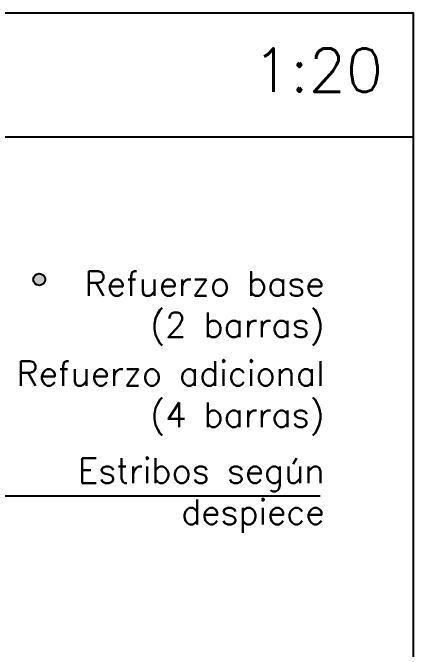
# Model space of a CAD drawing. Header units: millimetres. Extents: x 0 to 212, y -9 to 41.
# Drawn here: x 33.374 to 34.02, y -1.813 to -0.786 of the extents above; entities that cross this region are included whole.
import ezdxf

# ---------------------------------------------------------------- set-up
doc = ezdxf.new("R2010")
doc.units = ezdxf.units.MM
doc.header["$LTSCALE"] = 0.01
doc.layers.add('FC_COTAS', color=1, linetype='Continuous')
doc.layers.add('FC_REFUERZO 2', color=1, linetype='Continuous')
doc.layers.add('FC_HOJA', color=230, linetype='Continuous', plot=False)
doc.styles.add('FC_TEXT', font='romans.shx', dxfattribs={"height": 0.002})
doc.styles.add('FC_TEXT1', font='romans.shx')
doc.dimstyles.new('FC_COTAS$7', dxfattribs={"dimtxt": 0.002, "dimasz": 0.002, "dimexe": 0, "dimexo": 0, "dimgap": 0.000375, "dimtad": 2, "dimtih": 1, "dimtoh": 1, "dimzin": 0, "dimdsep": 46, "dimtxsty": 'FC_TEXT1', "dimblk": 'DOT', "dimcen": 0.09, "dimclrd": 256, "dimclre": 256, "dimclrt": 11, "dimadec": 0, "dimazin": 0, "dimtfac": 1, "dimtix": 1, "dimtmove": 2, "dimatfit": 3, "dimfxl": 1.002, "dimtolj": 1, "dimtzin": 0, "dimlwd": -1, "dimarcsym": 0})

# ---------------------------------------------------------------- blocks, each defined once
blk = doc.blocks.new('_Dot')
at = {"color": 0, "linetype": 'ByBlock', "lineweight": -2}
blk.add_line((-0.5, 0), (-1, 0), dxfattribs=at)
at = {"color": 0, "linetype": 'ByBlock', "const_width": 0.5}
blk.add_lwpolyline([(-0.25, 0, 1), (0.25, 0, 1)], format="xyb", close=True, dxfattribs=at)

msp = doc.modelspace()

# ---------------------------------------------------------------- hatches: boundary and pattern name
at = {"layer": 'FC_REFUERZO 2'}
msp.add_hatch(color=256, dxfattribs=at).paths.add_polyline_path([(33.4167, -1.2263, -1), (33.4167, -1.2072, -1)])

# ---------------------------------------------------------------- linework, layer by layer
at = {"layer": 'FC_HOJA', "ltscale": 0.6}
msp.add_lwpolyline([(27.8285, -0.7865), (34.0202, -0.7865), (34.0202, -3.3188), (27.8285, -3.3188)], close=True, dxfattribs=at)
msp.add_lwpolyline([(27.8285, -0.9865), (34.0202, -0.9865)], dxfattribs=at)
at = {"layer": 'FC_REFUERZO 2'}
msp.add_circle((33.4167, -1.2168), 0.00954, dxfattribs=at)

# ---------------------------------------------------------------- texts
at = {"layer": 'FC_COTAS', "color": 11, "char_height": 0.04, "attachment_point": 9, "style": 'FC_TEXT1'}
for s, insert in [('Refuerzo base\\P(2 barras)', (33.8771, -1.3233)), ('Refuerzo adicional\\P(4 barras)', (33.8771, -1.4683)), ('Estribos según\\Pdespiece', (33.8771, -1.6252))]:
    msp.add_mtext(s, dxfattribs=dict(at, insert=insert))
at = {"layer": 'FC_HOJA', "insert": (33.9714, -0.879), "char_height": 0.07, "attachment_point": 6, "style": 'FC_TEXT'}
msp.add_mtext('1:20', dxfattribs=at)

# ---------------------------------------------------------------- leaders
at = {"layer": 'FC_COTAS', "annotation_type": 0, "has_hookline": 1, "hookline_direction": 0, "text_width": 0.4362}
msp.add_leader([(33.2202, -1.5658), (33.4334, -1.5658)], dimstyle='FC_COTAS$7', override={"dimscale": 0, "dimgap": 0.000375, "dimtad": 1}, dxfattribs=at)

doc.saveas('drawing.dxf')
